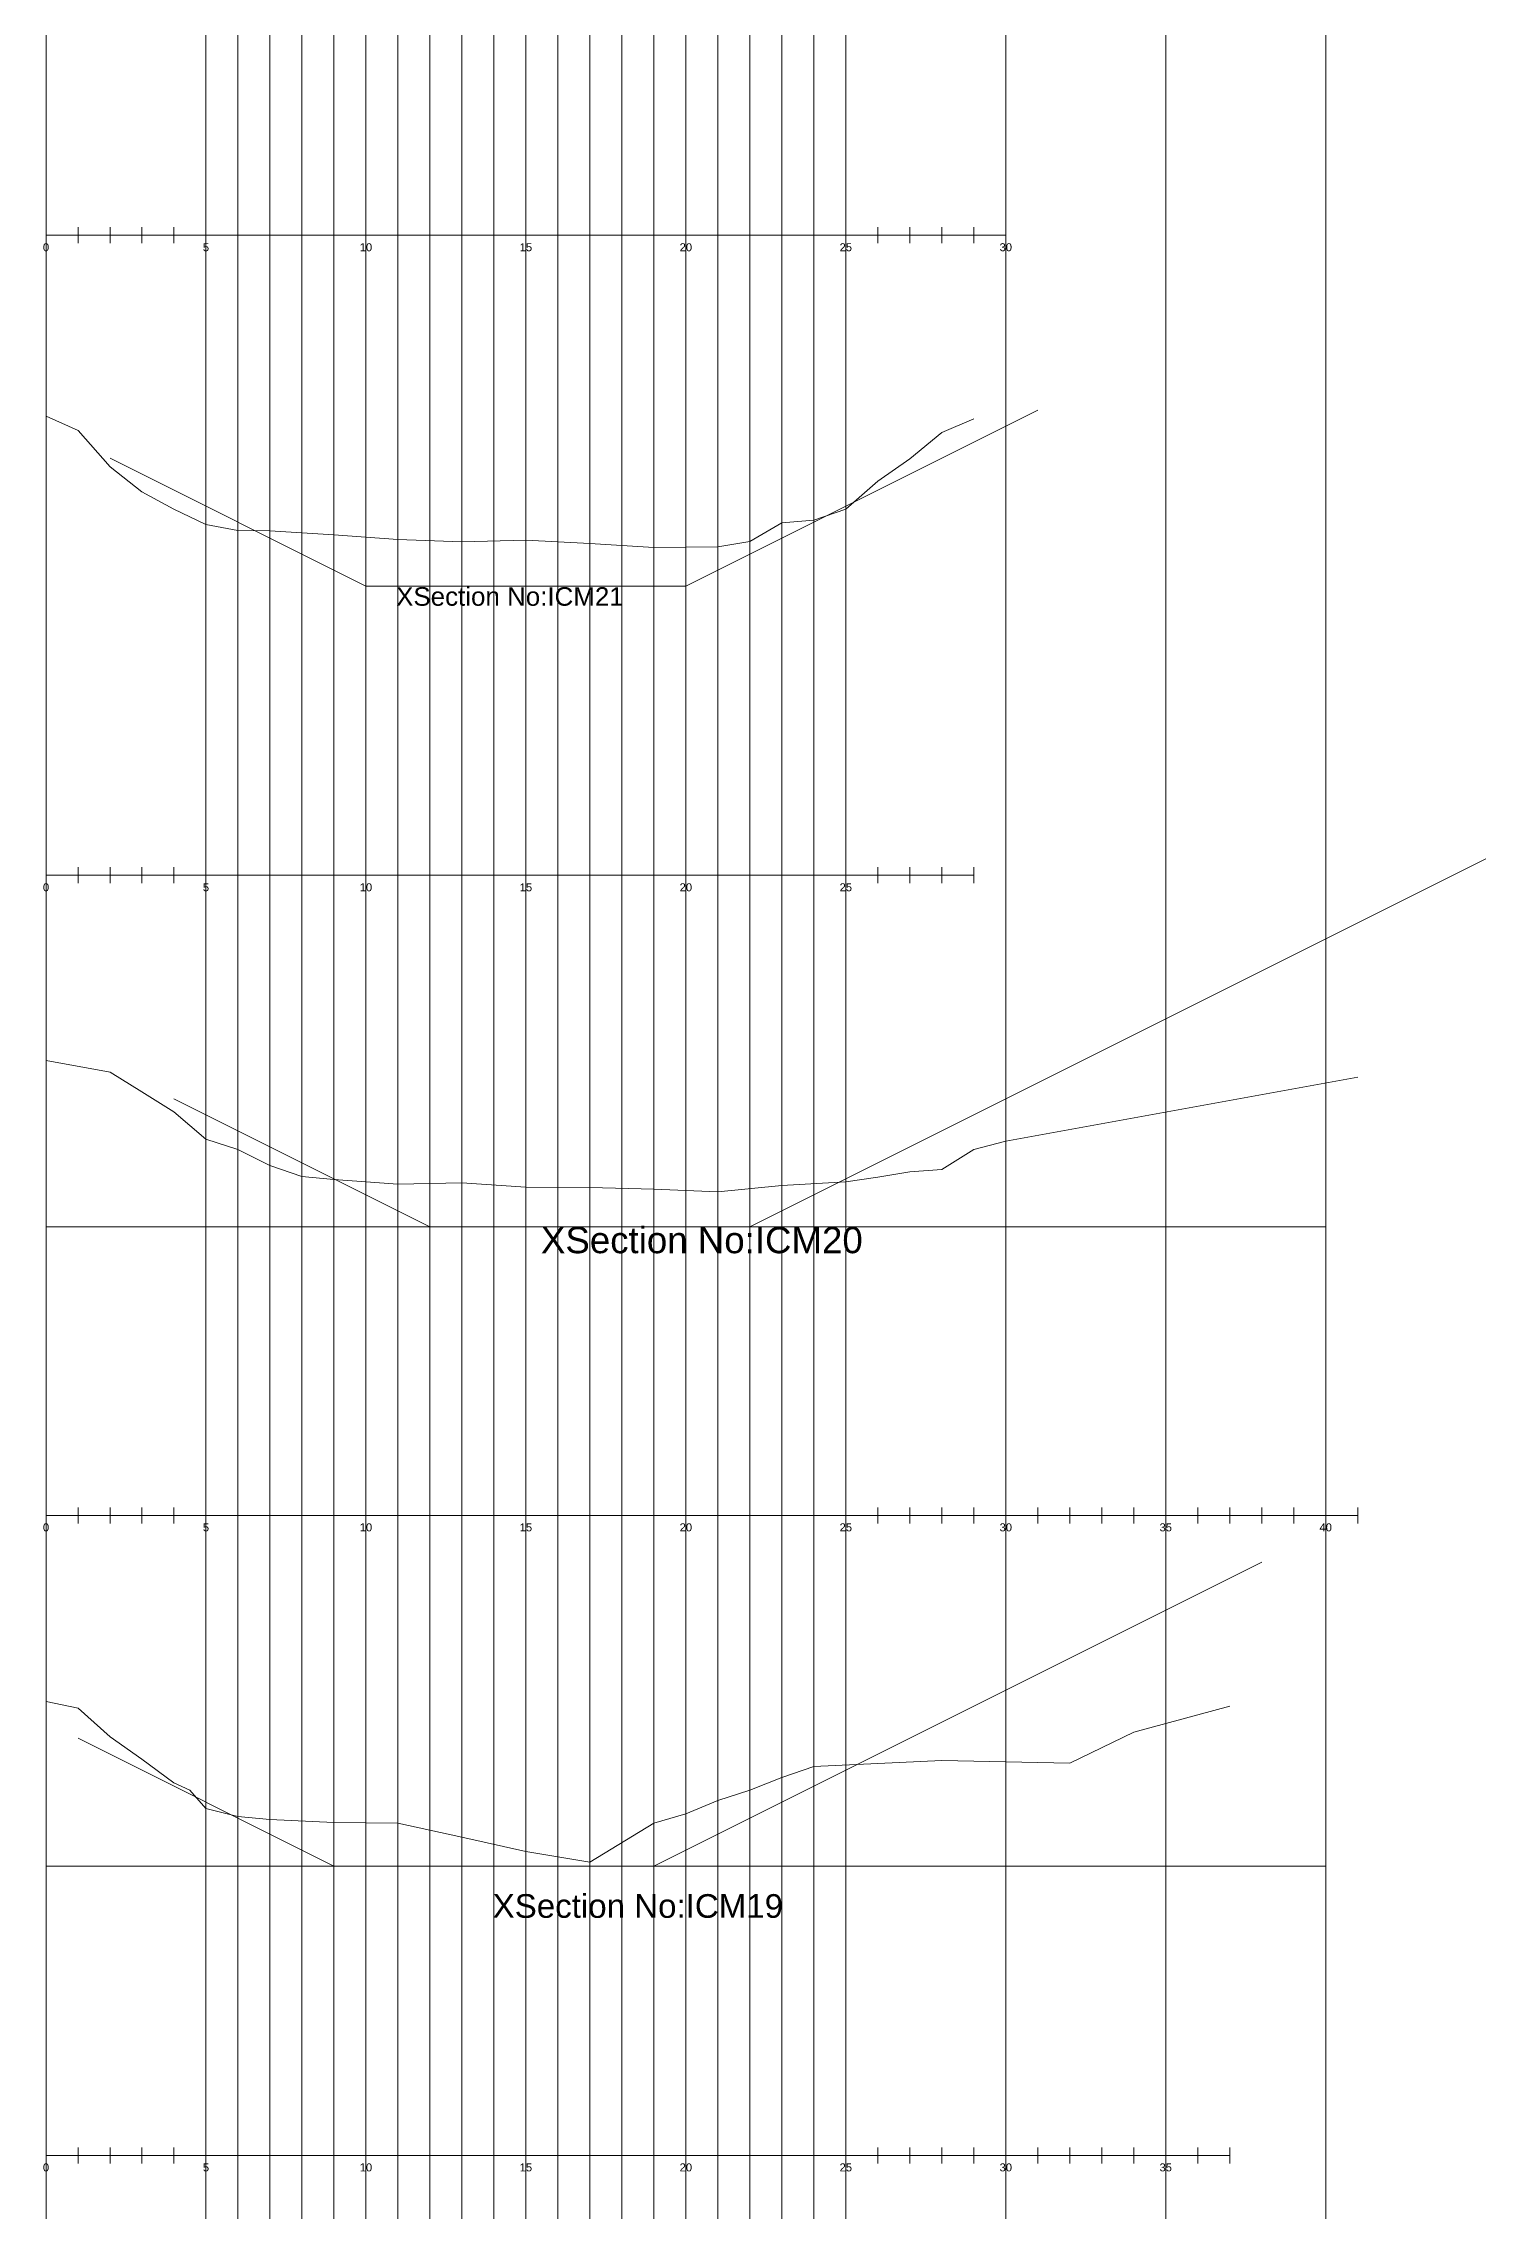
# Model space of a CAD drawing. Header units: inches. Extents: x 3554 to 3940, y 6 to 534.
# Drawn here: x 3618.9 to 3663.9, y 398.3 to 466 of the extents above; entities that cross this region are included whole.
import ezdxf

# ---------------------------------------------------------------- set-up
doc = ezdxf.new("R2010")
doc.units = ezdxf.units.IN
doc.header["$LTSCALE"] = 7
doc.header["$MEASUREMENT"] = 0
doc.layers.add('Cross Section Labels', color=7, linetype='Continuous', lineweight=9)
doc.styles.get("Standard").update_dxf_attribs({"font": 'arial.ttf'})

msp = doc.modelspace()

# ---------------------------------------------------------------- linework, layer by layer
at = {"layer": 'Cross Section Labels'}
for p, q in [((3618.949, 5.999), (3618.949, 533.721)), ((3623.949, 5.999), (3623.949, 533.721)), ((3624.949, 5.999), (3624.949, 533.721)), ((3625.949, 5.999), (3625.949, 533.721)), ((3626.949, 5.999), (3626.949, 533.721)), ((3627.949, 5.999), (3627.949, 533.721)), ((3628.949, 5.999), (3628.949, 533.721)), ((3629.949, 5.999), (3629.949, 533.721)), ((3630.949, 5.999), (3630.949, 533.721)), ((3631.949, 5.999), (3631.949, 533.721)), ((3632.949, 5.999), (3632.949, 533.721)), ((3633.949, 5.999), (3633.949, 533.721)), ((3634.949, 5.999), (3634.949, 533.721)), ((3635.949, 5.999), (3635.949, 533.721)), ((3636.949, 5.999), (3636.949, 533.721)), ((3637.949, 5.999), (3637.949, 533.721)), ((3638.949, 5.999), (3638.949, 533.721)), ((3639.949, 5.999), (3639.949, 533.721)), ((3640.949, 5.999), (3640.949, 533.721)), ((3641.949, 5.999), (3641.949, 533.721)), ((3642.949, 5.999), (3642.949, 533.721)), ((3643.949, 5.999), (3643.949, 533.721)), ((3648.949, 5.999), (3648.949, 533.721)), ((3653.949, 5.999), (3653.949, 533.721)), ((3658.949, 5.999), (3658.949, 533.721)), ((3618.949, 429.019), (3658.949, 429.019)), ((3618.949, 409.04), (3658.949, 409.04))]:
    msp.add_line(p, q, dxfattribs=at)
for points in [[(3618.949, 459.75), (3618.949, 460.25)], [(3618.949, 460), (3648.949, 460)], [(3619.949, 459.75), (3619.949, 460.25)], [(3620.949, 459.75), (3620.949, 460.25)], [(3621.949, 459.75), (3621.949, 460.25)], [(3622.949, 459.75), (3622.949, 460.25)], [(3623.949, 459.75), (3623.949, 460.25)], [(3624.949, 459.75), (3624.949, 460.25)], [(3625.949, 459.75), (3625.949, 460.25)], [(3626.949, 459.75), (3626.949, 460.25)], [(3627.949, 459.75), (3627.949, 460.25)], [(3628.949, 459.75), (3628.949, 460.25)], [(3629.949, 459.75), (3629.949, 460.25)], [(3630.949, 459.75), (3630.949, 460.25)], [(3631.949, 459.75), (3631.949, 460.25)], [(3632.949, 459.75), (3632.949, 460.25)], [(3633.949, 459.75), (3633.949, 460.25)], [(3634.949, 459.75), (3634.949, 460.25)], [(3635.949, 459.75), (3635.949, 460.25)], [(3636.949, 459.75), (3636.949, 460.25)], [(3637.949, 459.75), (3637.949, 460.25)], [(3638.949, 459.75), (3638.949, 460.25)], [(3639.949, 459.75), (3639.949, 460.25)], [(3640.949, 459.75), (3640.949, 460.25)], [(3641.949, 459.75), (3641.949, 460.25)], [(3642.949, 459.75), (3642.949, 460.25)], [(3643.949, 459.75), (3643.949, 460.25)], [(3644.949, 459.75), (3644.949, 460.25)], [(3645.949, 459.75), (3645.949, 460.25)], [(3646.949, 459.75), (3646.949, 460.25)], [(3647.949, 459.75), (3647.949, 460.25)], [(3648.949, 459.75), (3648.949, 460.25)], [(3620.949, 453.031), (3628.949, 449.031), (3633.949, 449.031), (3638.949, 449.031), (3649.949, 454.531)], [(3647.949, 454.262), (3646.949, 453.832), (3645.949, 453.012), (3644.949, 452.312), (3643.949, 451.436), (3642.949, 451.096), (3641.949, 451.016), (3640.949, 450.426), (3639.949, 450.266), (3637.949, 450.246), (3635.949, 450.366), (3633.949, 450.476), (3631.949, 450.416), (3629.949, 450.496), (3627.949, 450.636), (3625.949, 450.766), (3624.949, 450.776), (3623.949, 450.966), (3622.949, 451.436), (3621.949, 451.982), (3620.949, 452.762), (3619.949, 453.902), (3618.949, 454.342)], [(3618.949, 439.75), (3618.949, 440.25)], [(3619.949, 439.75), (3619.949, 440.25)], [(3620.949, 439.75), (3620.949, 440.25)], [(3621.949, 439.75), (3621.949, 440.25)], [(3622.949, 433.019), (3630.949, 429.019), (3635.949, 429.019), (3640.949, 429.019), (3663.949, 440.519)], [(3622.949, 439.75), (3622.949, 440.25)], [(3623.949, 439.75), (3623.949, 440.25)], [(3624.949, 439.75), (3624.949, 440.25)], [(3625.949, 439.75), (3625.949, 440.25)], [(3626.949, 439.75), (3626.949, 440.25)], [(3627.949, 439.75), (3627.949, 440.25)], [(3628.949, 439.75), (3628.949, 440.25)], [(3629.949, 439.75), (3629.949, 440.25)], [(3630.949, 439.75), (3630.949, 440.25)], [(3631.949, 439.75), (3631.949, 440.25)], [(3632.949, 439.75), (3632.949, 440.25)], [(3633.949, 439.75), (3633.949, 440.25)], [(3634.949, 439.75), (3634.949, 440.25)], [(3635.949, 439.75), (3635.949, 440.25)], [(3636.949, 439.75), (3636.949, 440.25)], [(3637.949, 439.75), (3637.949, 440.25)], [(3638.949, 439.75), (3638.949, 440.25)], [(3639.949, 439.75), (3639.949, 440.25)], [(3640.949, 439.75), (3640.949, 440.25)], [(3641.949, 439.75), (3641.949, 440.25)], [(3642.949, 439.75), (3642.949, 440.25)], [(3643.949, 439.75), (3643.949, 440.25)], [(3644.949, 439.75), (3644.949, 440.25)], [(3645.949, 439.75), (3645.949, 440.25)], [(3646.949, 439.75), (3646.949, 440.25)], [(3647.949, 439.75), (3647.949, 440.25)], [(3618.949, 440), (3647.949, 440)], [(3659.949, 433.692), (3648.949, 431.692), (3647.949, 431.432), (3646.949, 430.812), (3645.949, 430.732), (3644.949, 430.572), (3643.949, 430.422), (3641.949, 430.302), (3639.949, 430.112), (3637.949, 430.192), (3635.949, 430.242), (3633.949, 430.252), (3631.949, 430.392), (3629.949, 430.352), (3627.949, 430.492), (3626.949, 430.592), (3625.949, 430.932), (3624.949, 431.432), (3623.949, 431.752), (3622.949, 432.612), (3621.949, 433.232), (3620.949, 433.847), (3618.949, 434.216)], [(3618.949, 419.75), (3618.949, 420.25)], [(3618.949, 420), (3659.949, 420)], [(3619.949, 419.75), (3619.949, 420.25)], [(3620.949, 419.75), (3620.949, 420.25)], [(3621.949, 419.75), (3621.949, 420.25)], [(3622.949, 419.75), (3622.949, 420.25)], [(3623.949, 419.75), (3623.949, 420.25)], [(3624.949, 419.75), (3624.949, 420.25)], [(3625.949, 419.75), (3625.949, 420.25)], [(3626.949, 419.75), (3626.949, 420.25)], [(3627.949, 419.75), (3627.949, 420.25)], [(3628.949, 419.75), (3628.949, 420.25)], [(3629.949, 419.75), (3629.949, 420.25)], [(3630.949, 419.75), (3630.949, 420.25)], [(3631.949, 419.75), (3631.949, 420.25)], [(3632.949, 419.75), (3632.949, 420.25)], [(3633.949, 419.75), (3633.949, 420.25)], [(3634.949, 419.75), (3634.949, 420.25)], [(3635.949, 419.75), (3635.949, 420.25)], [(3636.949, 419.75), (3636.949, 420.25)], [(3637.949, 419.75), (3637.949, 420.25)], [(3638.949, 419.75), (3638.949, 420.25)], [(3639.949, 419.75), (3639.949, 420.25)], [(3640.949, 419.75), (3640.949, 420.25)], [(3641.949, 419.75), (3641.949, 420.25)], [(3642.949, 419.75), (3642.949, 420.25)], [(3643.949, 419.75), (3643.949, 420.25)], [(3644.949, 419.75), (3644.949, 420.25)], [(3645.949, 419.75), (3645.949, 420.25)], [(3646.949, 419.75), (3646.949, 420.25)], [(3647.949, 419.75), (3647.949, 420.25)], [(3648.949, 419.75), (3648.949, 420.25)], [(3649.949, 419.75), (3649.949, 420.25)], [(3650.949, 419.75), (3650.949, 420.25)], [(3651.949, 419.75), (3651.949, 420.25)], [(3652.949, 419.75), (3652.949, 420.25)], [(3653.949, 419.75), (3653.949, 420.25)], [(3654.949, 419.75), (3654.949, 420.25)], [(3655.949, 419.75), (3655.949, 420.25)], [(3656.949, 419.75), (3656.949, 420.25)], [(3657.949, 419.75), (3657.949, 420.25)], [(3658.949, 419.75), (3658.949, 420.25)], [(3659.949, 419.75), (3659.949, 420.25)], [(3619.949, 413.04), (3627.949, 409.04), (3632.949, 409.04), (3637.949, 409.04), (3656.949, 418.54)], [(3655.949, 414.037), (3652.949, 413.227), (3650.949, 412.257), (3646.949, 412.337), (3642.949, 412.147), (3641.949, 411.807), (3640.949, 411.412), (3639.949, 411.092), (3638.949, 410.672), (3637.949, 410.382), (3635.949, 409.162), (3633.949, 409.492), (3631.949, 409.942), (3629.949, 410.382), (3627.949, 410.402), (3625.949, 410.492), (3624.949, 410.592), (3623.949, 410.842), (3623.449, 411.412), (3622.949, 411.637), (3621.949, 412.377), (3620.949, 413.077), (3619.949, 413.977), (3618.949, 414.187)], [(3618.949, 399.75), (3618.949, 400.25)], [(3619.949, 399.75), (3619.949, 400.25)], [(3620.949, 399.75), (3620.949, 400.25)], [(3621.949, 399.75), (3621.949, 400.25)], [(3622.949, 399.75), (3622.949, 400.25)], [(3623.949, 399.75), (3623.949, 400.25)], [(3624.949, 399.75), (3624.949, 400.25)], [(3625.949, 399.75), (3625.949, 400.25)], [(3626.949, 399.75), (3626.949, 400.25)], [(3627.949, 399.75), (3627.949, 400.25)], [(3628.949, 399.75), (3628.949, 400.25)], [(3629.949, 399.75), (3629.949, 400.25)], [(3630.949, 399.75), (3630.949, 400.25)], [(3631.949, 399.75), (3631.949, 400.25)], [(3632.949, 399.75), (3632.949, 400.25)], [(3633.949, 399.75), (3633.949, 400.25)], [(3634.949, 399.75), (3634.949, 400.25)], [(3635.949, 399.75), (3635.949, 400.25)], [(3636.949, 399.75), (3636.949, 400.25)], [(3637.949, 399.75), (3637.949, 400.25)], [(3638.949, 399.75), (3638.949, 400.25)], [(3639.949, 399.75), (3639.949, 400.25)], [(3640.949, 399.75), (3640.949, 400.25)], [(3641.949, 399.75), (3641.949, 400.25)], [(3642.949, 399.75), (3642.949, 400.25)], [(3643.949, 399.75), (3643.949, 400.25)], [(3644.949, 399.75), (3644.949, 400.25)], [(3645.949, 399.75), (3645.949, 400.25)], [(3646.949, 399.75), (3646.949, 400.25)], [(3647.949, 399.75), (3647.949, 400.25)], [(3648.949, 399.75), (3648.949, 400.25)], [(3649.949, 399.75), (3649.949, 400.25)], [(3650.949, 399.75), (3650.949, 400.25)], [(3651.949, 399.75), (3651.949, 400.25)], [(3652.949, 399.75), (3652.949, 400.25)], [(3653.949, 399.75), (3653.949, 400.25)], [(3654.949, 399.75), (3654.949, 400.25)], [(3655.949, 399.75), (3655.949, 400.25)], [(3618.949, 400), (3655.949, 400)]]:
    msp.add_lwpolyline(points, dxfattribs=at)

# ---------------------------------------------------------------- texts
for s, insert, char_height, attachment_point in [('0', (3618.949, 459.75), 0.25, 2), ('5', (3623.949, 459.75), 0.25, 2), ('10', (3628.949, 459.75), 0.25, 2), ('15', (3633.949, 459.75), 0.25, 2), ('20', (3638.949, 459.75), 0.25, 2), ('25', (3643.949, 459.75), 0.25, 2), ('30', (3648.949, 459.75), 0.25, 2), ('XSection No:ICM21', (3633.449, 448.709), 0.58, 5), ('0', (3618.949, 439.75), 0.25, 2), ('5', (3623.949, 439.75), 0.25, 2), ('10', (3628.949, 439.75), 0.25, 2), ('15', (3633.949, 439.75), 0.25, 2), ('20', (3638.949, 439.75), 0.25, 2), ('25', (3643.949, 439.75), 0.25, 2), ('XSection No:ICM20', (3639.449, 428.595), 0.82, 5), ('0', (3618.949, 419.75), 0.25, 2), ('5', (3623.949, 419.75), 0.25, 2), ('10', (3628.949, 419.75), 0.25, 2), ('15', (3633.949, 419.75), 0.25, 2), ('20', (3638.949, 419.75), 0.25, 2), ('25', (3643.949, 419.75), 0.25, 2), ('30', (3648.949, 419.75), 0.25, 2), ('35', (3653.949, 419.75), 0.25, 2), ('40', (3658.949, 419.75), 0.25, 2), ('XSection No:ICM19', (3637.449, 407.788), 0.74, 5), ('0', (3618.949, 399.75), 0.25, 2), ('5', (3623.949, 399.75), 0.25, 2), ('10', (3628.949, 399.75), 0.25, 2), ('15', (3633.949, 399.75), 0.25, 2), ('20', (3638.949, 399.75), 0.25, 2), ('25', (3643.949, 399.75), 0.25, 2), ('30', (3648.949, 399.75), 0.25, 2), ('35', (3653.949, 399.75), 0.25, 2)]:
    msp.add_mtext(s, dxfattribs=dict(at, insert=insert, char_height=char_height, attachment_point=attachment_point))

doc.saveas('drawing.dxf')
